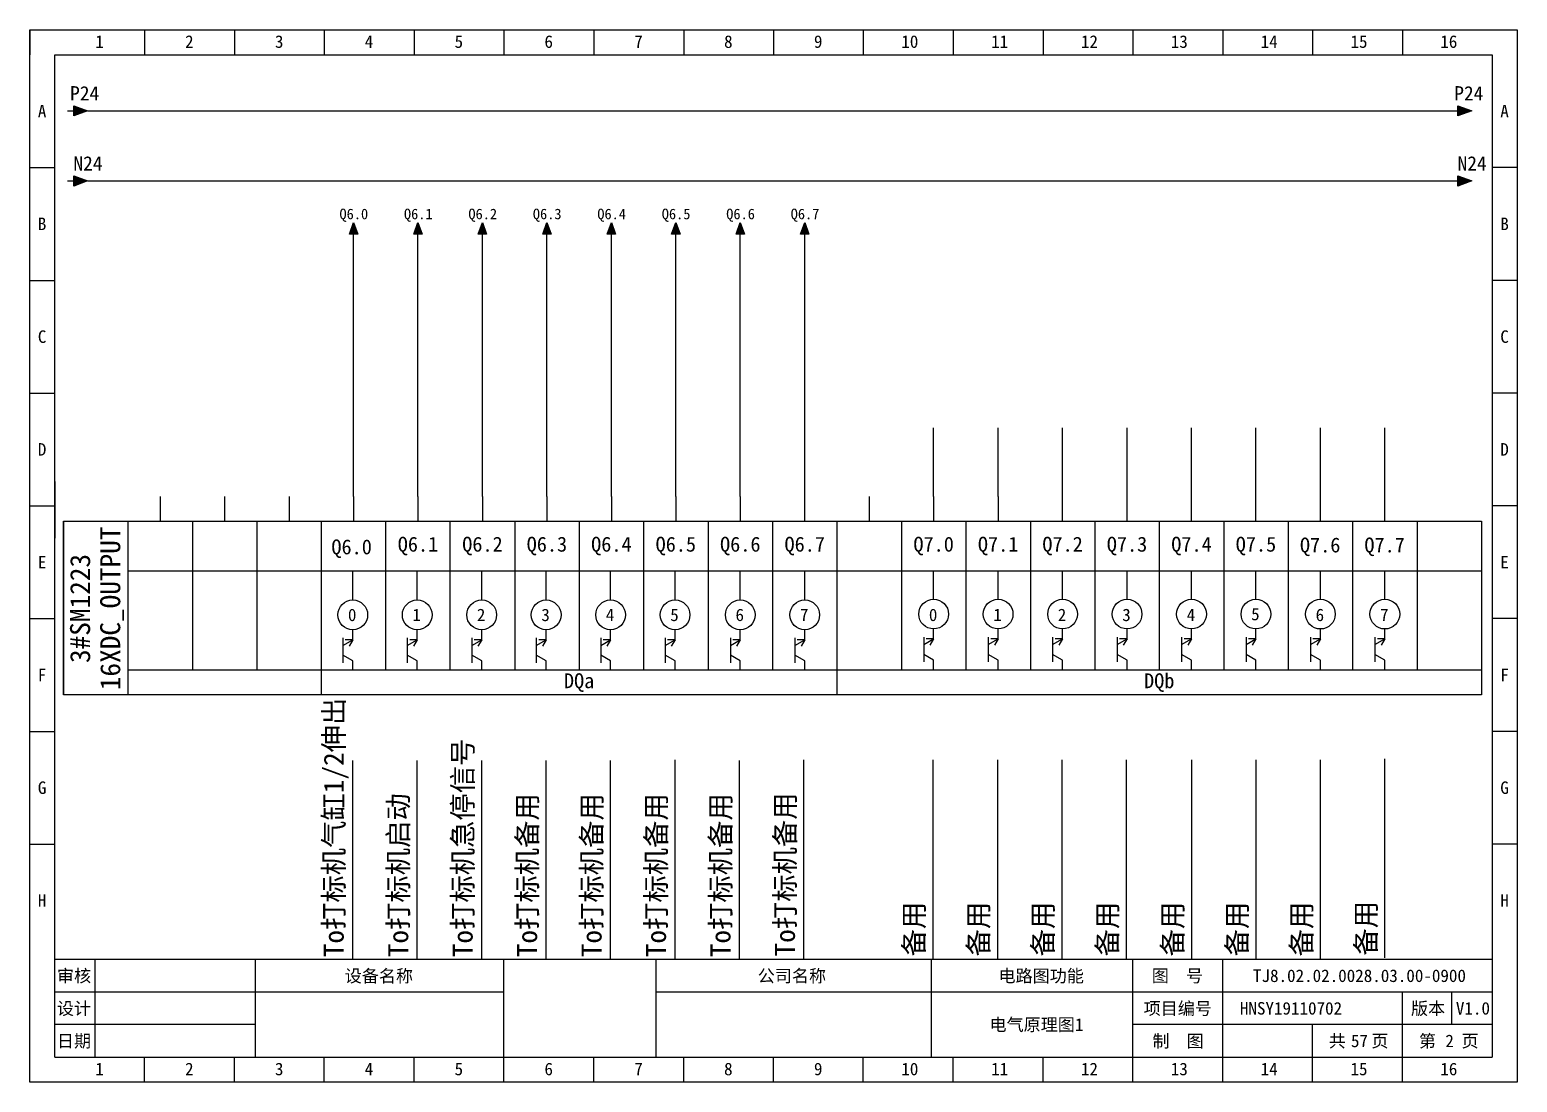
# Model space of a CAD drawing. Header units: millimetres. Extents: x 914 to 910632, y -176 to 682692.
# Drawn here: x 2569.3 to 2866.3, y 3297.7 to 3507.7 of the extents above; entities that cross this region are included whole.
import ezdxf
from ezdxf.enums import TextEntityAlignment as Align

# ---------------------------------------------------------------- set-up
doc = ezdxf.new("R2010")
doc.units = ezdxf.units.MM
doc.layers.add('EPLAN311', color=1, linetype='Continuous', lineweight=25)
doc.styles.get("Standard").update_dxf_attribs({"font": 'arial.ttf'})
doc.styles.add('宋体', font='')
doc.styles.get('宋体').set_extended_font_data('宋体')

# ---------------------------------------------------------------- blocks, each defined once
blk = doc.blocks.new('*U216')
blk.add_line((0, 0.14), (0, 5.8))
blk.add_circle((0, -2.83), 2.97)
blk = doc.blocks.new('*U217')
at = {"color": 0, "linetype": 'ByBlock', "lineweight": -2, "transparency": 16777216}
for p in [(0, 0), (12.87, 0)]:
    blk.add_blockref('*U216', p, dxfattribs=at)
blk = doc.blocks.new('EPLSYM_LibrarySPECIAL_Symbol8_Variant0_Placement1')
at = {"linetype": 'Continuous', "lineweight": 25, "ltscale": 4}
blk.add_hatch(color=1, dxfattribs=at).paths.add_polyline_path([(-0.75, 1), (2, 0), (-0.75, -1)], flags=0)
at = {"color": 1, "linetype": 'Continuous', "lineweight": 25, "ltscale": 4}
blk.add_line((-2, 0), (-0.75, 0), dxfattribs=at)
blk.add_lwpolyline([(-0.75, 1), (2, 0), (-0.75, -1)], close=True, dxfattribs=at)
at = {"color": 5}
blk.add_attdef('70_20010', text='', height=2.85, dxfattribs=at).set_placement((3, 0), align=Align.MIDDLE_LEFT)
at = {"color": 73}
for tag, p in [('70_24350', (33.76, 0)), ('70_24300', (72.31, 0))]:
    blk.add_attdef(tag, text='', height=2.06, dxfattribs=at).set_placement(p, align=Align.MIDDLE_LEFT)
blk = doc.blocks.new('箭头下')
at = {"layer": 'EPLAN311', "linetype": 'Continuous', "lineweight": 25, "ltscale": 4}
blk.add_hatch(color=1, dxfattribs=at).paths.add_polyline_path([(-0.7, -0.875), (0, -2.8), (0.7, -0.875)], flags=0)
at = {"layer": 'EPLAN311', "color": 1, "linetype": 'Continuous', "lineweight": 25, "ltscale": 4}
blk.add_line((0, 0), (0, -0.875), dxfattribs=at)
blk.add_lwpolyline([(-0.7, -0.875), (0, -2.8), (0.7, -0.875)], close=True, dxfattribs=at)
at = {"color": 5}
blk.add_attdef('70_20010', text='', height=1.7535, dxfattribs=at).set_placement((0, -3.8507), align=Align.TOP_CENTER)
blk = doc.blocks.new('*U388')
blk.add_line((-2.5, 0), (2.5, 0))
blk = doc.blocks.new('*U389')
at = {"color": 0, "linetype": 'ByBlock', "lineweight": -2, "transparency": 16777216}
for p in [(0, 0), (0, -22.5), (0, -45), (0, -67.5), (0, -90), (0, -112.5), (0, -135)]:
    blk.add_blockref('*U388', p, dxfattribs=at)
blk = doc.blocks.new('*U390')
blk.add_line((-2.5, 0), (2.5, 0))
blk = doc.blocks.new('*U391')
at = {"color": 0, "linetype": 'ByBlock', "lineweight": -2, "transparency": 16777216}
for p in [(0, 0), (0, -22.5), (0, -45), (0, -67.5), (0, -90), (0, -112.5), (0, -135)]:
    blk.add_blockref('*U390', p, dxfattribs=at)
blk = doc.blocks.new('制图图框')
for p, q in [((-2700.08, 789.32), (-2403.08, 789.32)), ((-2700.08, 579.32), (-2700.08, 789.32)), ((-2700.08, 789.32), (-2700.08, 784.32)), ((-2700.08, 789.32), (-2695.08, 789.32)), ((-2677.15, 789.32), (-2677.15, 784.32)), ((-2659.21, 789.32), (-2659.21, 784.32)), ((-2641.27, 789.32), (-2641.27, 784.32)), ((-2623.33, 789.32), (-2623.33, 784.32)), ((-2605.4, 789.32), (-2605.4, 784.32)), ((-2587.46, 789.32), (-2587.46, 784.32)), ((-2569.52, 789.32), (-2569.52, 784.32)), ((-2551.58, 789.32), (-2551.58, 784.32)), ((-2533.65, 789.32), (-2533.65, 784.32)), ((-2515.71, 789.32), (-2515.71, 784.32)), ((-2497.77, 789.32), (-2497.77, 784.32)), ((-2479.83, 789.32), (-2479.83, 784.32)), ((-2461.9, 789.32), (-2461.9, 784.32)), ((-2443.96, 789.32), (-2443.96, 784.32)), ((-2426.02, 789.32), (-2426.02, 784.32)), ((-2403.08, 789.32), (-2403.08, 579.32)), ((-2403.08, 789.32), (-2403.08, 784.32)), ((-2695.08, 784.32), (-2408.08, 784.32)), ((-2695.08, 584.32), (-2695.08, 784.32)), ((-2408.08, 784.32), (-2408.08, 584.32)), ((-2408.08, 603.82), (-2695.08, 603.82)), ((-2687.08, 603.82), (-2687.08, 584.32)), ((-2655.08, 603.82), (-2655.08, 584.32)), ((-2655.08, 603.82), (-2655.08, 584.32)), ((-2605.4, 579.32), (-2605.4, 603.82)), ((-2575.08, 603.82), (-2575.08, 584.32)), ((-2575.08, 603.82), (-2575.08, 584.32)), ((-2575.08, 603.82), (-2575.08, 584.32)), ((-2520.08, 603.82), (-2520.08, 584.32)), ((-2479.83, 579.32), (-2479.83, 603.82)), ((-2461.9, 579.32), (-2461.9, 603.82)), ((-2655.08, 597.32), (-2695.08, 597.32)), ((-2605.4, 597.32), (-2655.08, 597.32)), ((-2408.08, 597.32), (-2575.08, 597.32)), ((-2426.02, 579.32), (-2426.02, 597.32)), ((-2416.18, 597.32), (-2416.18, 590.82)), ((-2655.08, 590.82), (-2695.08, 590.82)), ((-2408.08, 590.82), (-2479.83, 590.82)), ((-2443.96, 579.32), (-2443.96, 590.82)), ((-2695.08, 584.32), (-2408.08, 584.32)), ((-2677.15, 579.32), (-2677.15, 584.32)), ((-2659.21, 579.32), (-2659.21, 584.32)), ((-2641.27, 579.32), (-2641.27, 584.32)), ((-2623.33, 579.32), (-2623.33, 584.32)), ((-2587.46, 579.32), (-2587.46, 584.32)), ((-2569.52, 579.32), (-2569.52, 584.32)), ((-2551.58, 579.32), (-2551.58, 584.32)), ((-2533.65, 579.32), (-2533.65, 584.32)), ((-2515.71, 579.32), (-2515.71, 584.32)), ((-2497.77, 579.32), (-2497.77, 584.32)), ((-2403.08, 579.32), (-2700.08, 579.32))]:
    blk.add_line(p, q)
blk.add_blockref('*U389', (-2697.58, 761.82))
at = {"xscale": -1}
blk.add_blockref('*U391', (-2405.58, 761.82), dxfattribs=at)
at = {"style": '宋体'}
for s, p in [('1', (-2687.01, 785.71)), ('2', (-2669.07, 785.71)), ('3', (-2651.13, 785.71)), ('4', (-2633.2, 785.71)), ('5', (-2615.26, 785.71)), ('6', (-2597.32, 785.71)), ('7', (-2579.38, 785.71)), ('8', (-2561.45, 785.71)), ('9', (-2543.51, 785.71)), ('10', (-2526.07, 785.71)), ('11', (-2508.13, 785.71)), ('12', (-2490.2, 785.71)), ('13', (-2472.26, 785.71)), ('14', (-2454.32, 785.71)), ('15', (-2436.38, 785.71)), ('16', (-2418.45, 785.71)), ('A', (-2698.47, 771.84)), ('A', (-2406.47, 771.84)), ('B', (-2698.47, 749.34)), ('B', (-2406.47, 749.34)), ('C', (-2698.47, 726.84)), ('C', (-2406.47, 726.84)), ('D', (-2698.47, 704.34)), ('D', (-2406.47, 704.34)), ('E', (-2698.47, 681.84)), ('E', (-2406.47, 681.84)), ('F', (-2698.47, 659.34)), ('F', (-2406.47, 659.34)), ('G', (-2698.47, 636.84)), ('G', (-2406.47, 636.84)), ('H', (-2698.47, 614.34)), ('H', (-2406.47, 614.34)), ('审核', (-2694.65, 599.29)), ('设备名称', (-2637.2, 599.28)), ('公司名称', (-2554.73, 599.29)), ('电路图功能', (-2506.66, 599.29)), ('图  号', (-2476.05, 599.3)), ('设计', (-2694.66, 592.79)), ('项目编号', (-2477.68, 592.79)), ('版本', (-2424.3, 592.79)), ('日期', (-2694.66, 586.29)), ('制  图', (-2475.91, 586.28)), ('共   页', (-2440.72, 586.31)), ('第   页', (-2422.72, 586.3)), ('1', (-2687.01, 580.71)), ('2', (-2669.07, 580.71)), ('3', (-2651.13, 580.71)), ('4', (-2633.2, 580.71)), ('5', (-2615.26, 580.71)), ('6', (-2597.32, 580.71)), ('7', (-2579.38, 580.71)), ('8', (-2561.45, 580.71)), ('9', (-2543.51, 580.71)), ('10', (-2526.07, 580.71)), ('11', (-2508.13, 580.71)), ('12', (-2490.2, 580.71)), ('13', (-2472.26, 580.71)), ('14', (-2454.32, 580.71)), ('15', (-2436.38, 580.71)), ('16', (-2418.45, 580.71))]:
    blk.add_text(s, height=2.5, dxfattribs=at).set_placement(p)

msp = doc.modelspace()

# ---------------------------------------------------------------- linework, layer by layer
at = {"color": 0}
for p, q in [((2580.846, 3491.569), (2853.227, 3491.562)), ((2580.865, 3477.562), (2853.227, 3477.562)), ((2574.325, 3417.577), (2574.325, 3406.327))]:
    msp.add_line(p, q, dxfattribs=at)
for p, q in [((2633.974, 3414.619), (2633.974, 3465.9)), ((2646.844, 3414.619), (2646.844, 3465.9)), ((2659.714, 3414.619), (2659.714, 3465.9)), ((2672.584, 3414.619), (2672.584, 3465.9)), ((2685.454, 3414.619), (2685.454, 3465.9)), ((2698.324, 3414.619), (2698.324, 3465.9)), ((2711.194, 3414.619), (2711.194, 3465.9)), ((2724.064, 3414.619), (2724.064, 3465.9)), ((2749.804, 3414.619), (2749.804, 3428.333)), ((2762.674, 3414.619), (2762.674, 3428.333)), ((2775.544, 3414.619), (2775.544, 3428.333)), ((2788.414, 3414.619), (2788.414, 3428.333)), ((2801.284, 3414.619), (2801.284, 3428.333)), ((2814.154, 3414.619), (2814.154, 3428.333)), ((2827.024, 3414.619), (2827.024, 3428.333)), ((2839.894, 3414.619), (2839.894, 3428.333)), ((2595.364, 3414.619), (2595.364, 3409.669)), ((2608.234, 3414.619), (2608.234, 3409.669)), ((2621.104, 3414.619), (2621.104, 3409.669)), ((2633.974, 3414.619), (2633.974, 3409.669)), ((2646.844, 3414.619), (2646.844, 3409.669)), ((2659.714, 3414.619), (2659.714, 3409.669)), ((2672.584, 3414.619), (2672.584, 3409.669)), ((2685.454, 3414.619), (2685.454, 3409.669)), ((2698.324, 3414.619), (2698.324, 3409.669)), ((2711.194, 3414.619), (2711.194, 3409.669)), ((2724.064, 3409.669), (2724.064, 3414.619)), ((2736.934, 3414.619), (2736.934, 3409.669)), ((2736.934, 3414.619), (2736.934, 3409.669)), ((2749.804, 3414.619), (2749.804, 3409.669)), ((2762.674, 3414.619), (2762.674, 3409.669)), ((2775.544, 3409.669), (2775.544, 3414.619)), ((2788.414, 3409.669), (2788.414, 3414.619)), ((2801.284, 3409.669), (2801.284, 3414.619)), ((2814.154, 3409.669), (2814.154, 3414.619)), ((2827.024, 3409.669), (2827.024, 3414.619)), ((2839.894, 3409.669), (2839.894, 3414.619)), ((2576.059, 3409.669), (2859.199, 3409.669)), ((2576.059, 3375.019), (2576.059, 3409.669)), ((2576.059, 3409.669), (2576.059, 3375.019)), ((2588.929, 3409.669), (2588.929, 3375.019)), ((2601.799, 3409.669), (2601.799, 3379.969)), ((2614.669, 3409.669), (2614.669, 3379.969)), ((2627.539, 3409.669), (2627.539, 3375.019)), ((2640.409, 3379.969), (2640.409, 3409.669)), ((2653.279, 3379.969), (2653.279, 3409.669)), ((2666.149, 3409.669), (2666.149, 3379.969)), ((2679.019, 3409.669), (2679.019, 3379.969)), ((2691.889, 3409.669), (2691.889, 3379.969)), ((2704.759, 3409.669), (2704.759, 3379.947)), ((2717.629, 3409.669), (2717.629, 3379.969)), ((2730.499, 3409.669), (2730.499, 3375.019)), ((2743.369, 3409.669), (2743.369, 3379.969)), ((2756.239, 3409.669), (2756.239, 3379.969)), ((2769.109, 3409.669), (2769.109, 3379.969)), ((2781.979, 3409.669), (2781.979, 3379.969)), ((2794.849, 3409.669), (2794.849, 3379.969)), ((2807.719, 3409.669), (2807.719, 3379.969)), ((2820.589, 3409.669), (2820.589, 3379.969)), ((2833.459, 3409.669), (2833.459, 3379.969)), ((2846.329, 3409.669), (2846.329, 3379.969)), ((2859.199, 3409.669), (2859.199, 3375.019)), ((2588.929, 3399.769), (2859.199, 3399.769)), ((2633.819, 3393.959), (2633.819, 3399.609)), ((2646.689, 3393.959), (2646.689, 3399.609)), ((2659.559, 3393.959), (2659.559, 3399.609)), ((2672.429, 3393.959), (2672.429, 3399.609)), ((2685.299, 3393.959), (2685.299, 3399.609)), ((2698.169, 3393.959), (2698.169, 3399.609)), ((2711.194, 3393.959), (2711.194, 3399.609)), ((2724.064, 3393.959), (2724.064, 3399.609)), ((2749.804, 3394.118), (2749.804, 3399.769)), ((2762.674, 3394.118), (2762.674, 3399.769)), ((2775.544, 3394.118), (2775.544, 3399.769)), ((2788.414, 3394.118), (2788.414, 3399.769)), ((2801.284, 3394.118), (2801.284, 3399.769)), ((2814.154, 3394.118), (2814.154, 3399.769)), ((2631.839, 3386.389), (2631.839, 3381.439)), ((2631.839, 3384.898), (2633.819, 3386.039)), ((2633.819, 3386.039), (2632.334, 3386.039)), ((2633.819, 3386.039), (2633.074, 3384.754)), ((2633.819, 3386.039), (2633.819, 3388.019)), ((2644.709, 3386.389), (2644.709, 3381.439)), ((2644.709, 3384.898), (2646.689, 3386.039)), ((2646.689, 3386.039), (2645.204, 3386.039)), ((2646.689, 3386.039), (2645.944, 3384.754)), ((2646.689, 3386.039), (2646.689, 3388.019)), ((2657.579, 3386.389), (2657.579, 3381.439)), ((2657.579, 3384.898), (2659.559, 3386.039)), ((2659.559, 3386.039), (2658.074, 3386.039)), ((2659.559, 3386.039), (2658.814, 3384.754)), ((2659.559, 3386.039), (2659.559, 3388.019)), ((2670.449, 3386.389), (2670.449, 3381.439)), ((2670.449, 3384.898), (2672.429, 3386.039)), ((2672.429, 3386.039), (2670.944, 3386.039)), ((2672.429, 3386.039), (2671.684, 3384.754)), ((2672.429, 3386.039), (2672.429, 3388.019)), ((2683.319, 3386.389), (2683.319, 3381.439)), ((2683.319, 3384.898), (2685.299, 3386.039)), ((2685.299, 3386.039), (2683.814, 3386.039)), ((2685.299, 3386.039), (2684.554, 3384.754)), ((2685.299, 3386.039), (2685.299, 3388.019)), ((2696.189, 3386.389), (2696.189, 3381.439)), ((2696.189, 3384.898), (2698.169, 3386.039)), ((2698.169, 3386.039), (2696.684, 3386.039)), ((2698.169, 3386.039), (2697.424, 3384.754)), ((2698.169, 3386.039), (2698.169, 3388.019)), ((2709.214, 3386.389), (2709.214, 3381.439)), ((2709.214, 3384.898), (2711.194, 3386.039)), ((2711.194, 3386.039), (2709.709, 3386.039)), ((2711.194, 3386.039), (2710.45, 3384.754)), ((2711.194, 3386.039), (2711.194, 3388.019)), ((2722.084, 3386.389), (2722.084, 3381.439)), ((2722.084, 3384.898), (2724.064, 3386.039)), ((2724.064, 3386.039), (2722.579, 3386.039)), ((2724.064, 3386.039), (2723.32, 3384.754)), ((2724.064, 3386.039), (2724.064, 3388.019)), ((2747.824, 3386.549), (2747.824, 3381.599)), ((2747.824, 3385.058), (2749.804, 3386.198)), ((2749.804, 3386.198), (2748.319, 3386.198)), ((2749.804, 3386.198), (2749.06, 3384.914)), ((2749.804, 3386.198), (2749.804, 3388.178)), ((2760.694, 3386.549), (2760.694, 3381.599)), ((2760.694, 3385.058), (2762.674, 3386.198)), ((2762.674, 3386.198), (2761.189, 3386.198)), ((2762.674, 3386.198), (2761.93, 3384.914)), ((2762.674, 3386.198), (2762.674, 3388.178)), ((2773.564, 3386.549), (2773.564, 3381.599)), ((2773.564, 3385.058), (2775.544, 3386.198)), ((2775.544, 3386.198), (2774.059, 3386.198)), ((2775.544, 3386.198), (2774.8, 3384.914)), ((2775.544, 3386.198), (2775.544, 3388.178)), ((2786.434, 3386.549), (2786.434, 3381.599)), ((2786.434, 3385.058), (2788.414, 3386.198)), ((2788.414, 3386.198), (2786.929, 3386.198)), ((2788.414, 3386.198), (2787.67, 3384.914)), ((2788.414, 3386.198), (2788.414, 3388.178)), ((2799.304, 3386.549), (2799.304, 3381.599)), ((2799.304, 3385.058), (2801.284, 3386.198)), ((2801.284, 3386.198), (2799.799, 3386.198)), ((2801.284, 3386.198), (2800.54, 3384.914)), ((2801.284, 3386.198), (2801.284, 3388.178)), ((2812.174, 3386.549), (2812.174, 3381.599)), ((2812.174, 3385.058), (2814.154, 3386.198)), ((2814.154, 3386.198), (2812.669, 3386.198)), ((2814.154, 3386.198), (2813.41, 3384.914)), ((2814.154, 3386.198), (2814.154, 3388.178)), ((2825.044, 3386.549), (2825.044, 3381.599)), ((2825.044, 3385.058), (2827.024, 3386.198)), ((2827.024, 3386.198), (2825.539, 3386.198)), ((2827.024, 3386.198), (2826.28, 3384.914)), ((2827.024, 3386.198), (2827.024, 3388.178)), ((2837.914, 3386.549), (2837.914, 3381.599)), ((2837.914, 3385.058), (2839.894, 3386.198)), ((2839.894, 3386.198), (2838.409, 3386.198)), ((2839.894, 3386.198), (2839.15, 3384.914)), ((2839.894, 3386.198), (2839.894, 3388.178)), ((2633.819, 3381.789), (2631.839, 3382.917)), ((2646.689, 3381.789), (2644.709, 3382.917)), ((2659.559, 3381.789), (2657.579, 3382.917)), ((2672.429, 3381.789), (2670.449, 3382.917)), ((2685.299, 3381.789), (2683.319, 3382.917)), ((2698.169, 3381.789), (2696.189, 3382.917)), ((2711.194, 3381.789), (2709.214, 3382.917)), ((2724.064, 3381.789), (2722.084, 3382.917)), ((2749.804, 3381.949), (2747.824, 3383.076)), ((2762.674, 3381.949), (2760.694, 3383.076)), ((2775.544, 3381.949), (2773.564, 3383.076)), ((2788.414, 3381.949), (2786.434, 3383.076)), ((2801.284, 3381.949), (2799.304, 3383.076)), ((2814.154, 3381.949), (2812.174, 3383.076)), ((2827.024, 3381.949), (2825.044, 3383.076)), ((2839.894, 3381.949), (2837.914, 3383.076)), ((2614.669, 3379.969), (2588.929, 3379.969)), ((2622.613, 3379.969), (2614.669, 3379.969)), ((2743.369, 3379.969), (2622.613, 3379.969)), ((2633.819, 3379.969), (2633.819, 3381.789)), ((2646.689, 3379.969), (2646.689, 3381.789)), ((2659.559, 3379.969), (2659.559, 3381.789)), ((2672.429, 3379.969), (2672.429, 3381.789)), ((2685.299, 3379.969), (2685.299, 3381.789)), ((2698.169, 3379.969), (2698.169, 3381.789)), ((2711.194, 3379.969), (2711.194, 3381.789)), ((2724.064, 3379.969), (2724.064, 3381.789)), ((2859.199, 3379.969), (2743.369, 3379.969)), ((2749.804, 3379.969), (2749.804, 3381.949)), ((2762.674, 3379.969), (2762.674, 3381.949)), ((2775.544, 3379.969), (2775.544, 3381.949)), ((2788.414, 3379.969), (2788.414, 3381.949)), ((2801.284, 3379.969), (2801.284, 3381.949)), ((2814.154, 3379.969), (2814.154, 3381.949)), ((2827.024, 3379.969), (2827.024, 3381.949)), ((2839.894, 3379.969), (2839.894, 3381.949)), ((2859.199, 3375.019), (2576.059, 3375.019)), ((2698.169, 3322.396), (2698.169, 3362.096)), ((2723.909, 3322.396), (2723.909, 3362.096)), ((2749.649, 3362.096), (2749.649, 3322.396)), ((2762.519, 3362.096), (2762.519, 3322.396)), ((2775.389, 3362.096), (2775.389, 3322.396)), ((2788.259, 3362.096), (2788.259, 3322.396)), ((2801.284, 3362.096), (2801.284, 3322.396)), ((2814.154, 3362.096), (2814.154, 3322.396)), ((2827.024, 3322.396), (2827.024, 3362.096)), ((2839.894, 3322.556), (2839.894, 3362.255)), ((2633.819, 3322.237), (2633.819, 3361.936)), ((2646.689, 3322.237), (2646.689, 3361.936)), ((2659.559, 3322.237), (2659.559, 3361.936)), ((2672.429, 3322.237), (2672.429, 3361.936)), ((2685.299, 3322.237), (2685.299, 3361.936)), ((2711.039, 3322.237), (2711.039, 3361.936))]:
    msp.add_line(p, q)
for centre in [(2633.819, 3390.989), (2646.689, 3390.989), (2659.559, 3390.989), (2672.429, 3390.989), (2685.299, 3390.989), (2698.169, 3390.989), (2711.194, 3390.989), (2724.064, 3390.989), (2749.804, 3391.148), (2762.674, 3391.148), (2775.544, 3391.148), (2788.414, 3391.148), (2801.284, 3391.148), (2814.154, 3391.148)]:
    msp.add_circle(centre, 2.97)

# ---------------------------------------------------------------- block references
for name, p in [('制图图框', (5269.409, 2718.418)), ('*U217', (2827.024, 3393.974))]:
    msp.add_blockref(name, p)
at = {"color": 7}
ref = msp.add_blockref('EPLSYM_LibrarySPECIAL_Symbol8_Variant0_Placement1', (2578.865, 3491.562), dxfattribs=at)
ref.add_attrib('70_20010', 'P24', dxfattribs={"color": 5, "height": 2.8548, "style": '宋体'}).set_placement((2577.38, 3495.062), align=Align.MIDDLE_LEFT)
ref = msp.add_blockref('EPLSYM_LibrarySPECIAL_Symbol8_Variant0_Placement1', (2855.227, 3491.562), dxfattribs=at)
ref.add_attrib('70_20010', 'P24', dxfattribs={"color": 5, "height": 2.8548, "style": '宋体'}).set_placement((2853.743, 3495.061), align=Align.MIDDLE_LEFT)
ref = msp.add_blockref('EPLSYM_LibrarySPECIAL_Symbol8_Variant0_Placement1', (2578.865, 3477.562), dxfattribs=at)
ref.add_attrib('70_20010', 'N24', dxfattribs={"color": 5, "height": 2.8548, "style": '宋体'}).set_placement((2578.038, 3481.074), align=Align.MIDDLE_LEFT)
ref = msp.add_blockref('EPLSYM_LibrarySPECIAL_Symbol8_Variant0_Placement1', (2855.227, 3477.562), dxfattribs=at)
ref.add_attrib('70_20010', 'N24', dxfattribs={"color": 5, "height": 2.8548, "style": '宋体'}).set_placement((2854.4, 3481.074), align=Align.MIDDLE_LEFT)
ref = msp.add_blockref('箭头下', (2633.974, 3465.9), dxfattribs=dict(xscale=-1.2, yscale=1.2, zscale=1.2, rotation=180))
ref.add_attrib('70_20010', 'Q6.0', dxfattribs={"color": 5, "height": 2.1042, "style": '宋体'}).set_placement((2634.03, 3469.305), align=Align.BOTTOM_CENTER)
ref = msp.add_blockref('箭头下', (2646.844, 3465.9), dxfattribs=dict(xscale=-1.2, yscale=1.2, zscale=1.2, rotation=180))
ref.add_attrib('70_20010', 'Q6.1', dxfattribs={"color": 5, "height": 2.1042, "style": '宋体'}).set_placement((2646.9, 3469.305), align=Align.BOTTOM_CENTER)
ref = msp.add_blockref('箭头下', (2659.714, 3465.9), dxfattribs=dict(xscale=-1.2, yscale=1.2, zscale=1.2, rotation=180))
ref.add_attrib('70_20010', 'Q6.2', dxfattribs={"color": 5, "height": 2.1042, "style": '宋体'}).set_placement((2659.77, 3469.305), align=Align.BOTTOM_CENTER)
ref = msp.add_blockref('箭头下', (2672.584, 3465.9), dxfattribs=dict(xscale=-1.2, yscale=1.2, zscale=1.2, rotation=180))
ref.add_attrib('70_20010', 'Q6.3', dxfattribs={"color": 5, "height": 2.1042, "style": '宋体'}).set_placement((2672.64, 3469.305), align=Align.BOTTOM_CENTER)
ref = msp.add_blockref('箭头下', (2685.454, 3465.9), dxfattribs=dict(xscale=-1.2, yscale=1.2, zscale=1.2, rotation=180))
ref.add_attrib('70_20010', 'Q6.4', dxfattribs={"color": 5, "height": 2.1042, "style": '宋体'}).set_placement((2685.51, 3469.305), align=Align.BOTTOM_CENTER)
ref = msp.add_blockref('箭头下', (2698.324, 3465.9), dxfattribs=dict(xscale=-1.2, yscale=1.2, zscale=1.2, rotation=180))
ref.add_attrib('70_20010', 'Q6.5', dxfattribs={"color": 5, "height": 2.1042, "style": '宋体'}).set_placement((2698.38, 3469.305), align=Align.BOTTOM_CENTER)
ref = msp.add_blockref('箭头下', (2711.194, 3465.9), dxfattribs=dict(xscale=-1.2, yscale=1.2, zscale=1.2, rotation=180))
ref.add_attrib('70_20010', 'Q6.6', dxfattribs={"color": 5, "height": 2.1042, "style": '宋体'}).set_placement((2711.25, 3469.305), align=Align.BOTTOM_CENTER)
ref = msp.add_blockref('箭头下', (2724.064, 3465.9), dxfattribs=dict(xscale=-1.2, yscale=1.2, zscale=1.2, rotation=180))
ref.add_attrib('70_20010', 'Q6.7', dxfattribs={"color": 5, "height": 2.1042, "style": '宋体'}).set_placement((2724.12, 3469.305), align=Align.BOTTOM_CENTER)

# ---------------------------------------------------------------- texts
at = {"style": '宋体'}
for s, height, p in [('Q6.0', 2.97, (2629.555, 3403.074)), ('0', 2.475, (2632.865, 3389.752)), ('1', 2.475, (2645.735, 3389.752)), ('2', 2.475, (2658.605, 3389.752)), ('3', 2.475, (2671.475, 3389.752)), ('4', 2.475, (2684.345, 3389.752)), ('5', 2.475, (2697.215, 3389.752)), ('6', 2.475, (2710.241, 3389.752)), ('7', 2.475, (2723.111, 3389.752)), ('0', 2.475, (2748.851, 3389.752)), ('1', 2.475, (2761.721, 3389.752)), ('2', 2.475, (2774.591, 3389.752)), ('3', 2.475, (2787.461, 3389.752)), ('4', 2.475, (2800.331, 3389.752)), ('5', 2.475, (2813.201, 3389.911)), ('6', 2.475, (2826.071, 3389.752)), ('7', 2.475, (2838.941, 3389.752))]:
    msp.add_text(s, height=height, dxfattribs=at).set_placement(p)
at = {"color": 0, "style": '宋体'}
for s, p in [('To打标机气缸1/2伸出', (2632.025, 3322.678)), ('To打标机急停信号', (2657.765, 3322.678)), ('To打标机启动', (2644.895, 3322.678)), ('To打标机备用', (2670.635, 3322.678)), ('To打标机备用', (2683.505, 3322.678)), ('To打标机备用', (2696.375, 3322.678)), ('To打标机备用', (2709.245, 3322.678)), ('To打标机备用', (2722.115, 3322.838)), ('备用', (2747.855, 3322.838)), ('备用', (2760.725, 3322.838)), ('备用', (2773.595, 3322.838)), ('备用', (2786.465, 3322.838)), ('备用', (2799.49, 3322.838)), ('备用', (2812.36, 3322.838)), ('备用', (2825.23, 3322.838)), ('备用', (2838.1, 3322.997))]:
    msp.add_text(s, height=4, rotation=90, dxfattribs=at).set_placement(p)
at = {"char_height": 2.97, "attachment_point": 5, "style": '宋体'}
for s, insert in [('Q6.1', (2646.844, 3404.719)), ('Q6.2', (2659.714, 3404.719)), ('Q6.3', (2672.584, 3404.719)), ('Q6.4', (2685.454, 3404.719)), ('Q6.5', (2698.324, 3404.719)), ('Q6.6', (2711.194, 3404.719)), ('Q6.7', (2724.064, 3404.719)), ('Q7.0', (2749.804, 3404.719)), ('Q7.1', (2762.674, 3404.719)), ('Q7.2', (2775.544, 3404.719)), ('Q7.3', (2788.414, 3404.719)), ('Q7.4', (2801.284, 3404.719)), ('Q7.5', (2814.154, 3404.719)), ('Q7.6', (2826.975, 3404.559)), ('Q7.7', (2839.845, 3404.559)), ('DQa', (2679.016, 3377.472)), ('DQb', (2794.846, 3377.472))]:
    msp.add_mtext_dynamic_manual_height_columns(s, width=2.52587, gutter_width=12.5, heights=[0], dxfattribs=dict(at, insert=insert))
at = {"style": '宋体'}
for tag, p in [('16XDC_OUTPUT', (2585.392, 3392.284)), ('3#SM1223', (2579.376, 3392.264))]:
    msp.add_attdef(tag, text='封页', height=4, rotation=90, dxfattribs=at).set_placement(p, align=Align.MIDDLE_CENTER)
for tag, text, p in [('TJ8.02.02.0028.03.00-0900', 'TJ8.01.01.0181.00.01-0900', (2834.825, 3318.987)), ('HNSY19110702', 'HNSY19110702', (2821.153, 3312.487)), ('V1.0', '1.0', (2857.476, 3312.487)), ('电气原理图1', '封页', (2770.325, 3309.237)), ('57', '01', (2834.825, 3305.987)), ('2', '01', (2852.825, 3305.987))]:
    msp.add_attdef(tag, text=text, height=2.5, dxfattribs=at).set_placement(p, align=Align.MIDDLE_CENTER)

doc.saveas('drawing.dxf')
